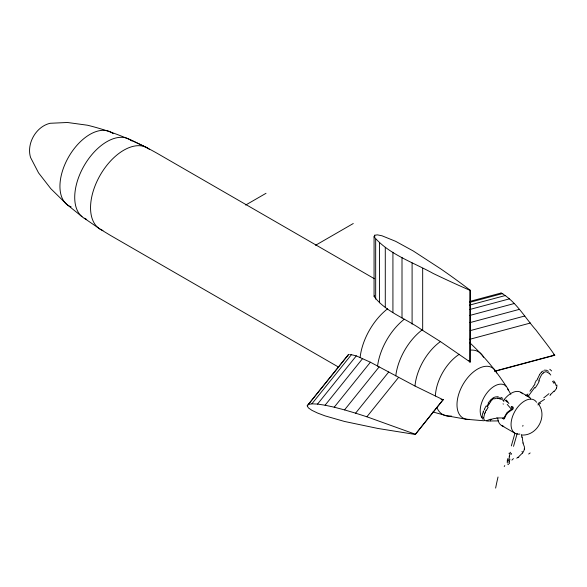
<?xml version="1.0" encoding="UTF-8"?>
<svg xmlns="http://www.w3.org/2000/svg" width="587" height="587" viewBox="0 0 587 587"><rect width="100%" height="100%" fill="white"/><g stroke="black" fill="none" stroke-linecap="round" stroke-linejoin="round"><path stroke-width="0.88" d="M349.338 354.453L348.605 354.431L347.592 355.634L307.206 405.837L308.388 407.877L311.873 410.313L317.523 413.028L325.081 415.882L344.54 421.466L377.933 428.466L415.273 434.461L443.163 399.784L414.928 386.004L370.397 362.216L356.309 355.876L350.446 354.475M482.125 416.983L482.206 415.97M483.666 417.863L484.723 413.307M524.294 449.099L524.44 447.705A7.147 4.058 -60.5 0 0 524.367 446.758L523.017 443.258M507.241 460.927L507.733 458.66M509.362 461.397L509.89 459.085M482.323 415.266L482.808 413.468M517.206 433.382L516.934 434.365M514.667 434.219L511.328 445.915M516.758 435.018L513.522 446.355M509.068 453.7L509.274 452.966M511.152 454.477L511.46 453.384M496.382 417.922L503.895 417.981L506.999 412.58L512.202 408.625L512.238 407.422L511.35 407.077M482.925 413.109L483.321 412.023M374.242 296.626L374.425 295.408M374.066 296.332L374.066 236.796L374.704 235.226L377.426 234.859L381.983 235.783L395.66 241.33L413.263 250.987L440.947 269.007A1020.228 589.025 0 0 1 462.226 284.233L470.128 290.183L470.128 362.01L440.47 341.612L422.075 330.033C406.637 318.778 386.099 312.269 374.264 296.67M485.141 412.235L486.095 410.122M537.575 378.776L539.724 374.389M537.413 379.151L537.002 380.082M538.873 380.207L541.375 375.13A7.147 4.204 -60.5 0 1 542.08 374.154L543.136 373.031M484.238 409.88L484.568 409.176M500.696 293.742L501.107 293.016C515.951 301.27 524.881 317.574 535.997 330.077C542.256 338.428 548.977 346.668 554.73 355.282L494.753 371.366M535.036 383.891L534.155 385.27M529.936 391.221L530.875 389.9M532.526 387.603L532.996 386.943A48.904 30.81 -61.8 0 0 533.899 385.578M527.977 393.987L526.392 395.66L526.803 396.012M488.142 403.078L490.372 400.297M531.11 389.57L532.057 388.264M534.64 387.545L528.337 396.144L529.511 397.67M522.452 453.025L519.069 456.378M307.206 405.837L348.605 354.431M308.388 404.421L311.873 403.827L351.554 354.497M311.873 403.827L317.523 404.091L356.309 355.876M317.523 404.091L325.081 405.221L362.671 358.488M325.081 405.221L334.223 407.195L370.397 362.216M334.223 407.195L344.54 409.902L379.143 366.89M344.54 409.902L355.59 413.167L388.726 371.975M355.59 413.167L366.882 416.785L398.602 377.36M415.273 434.461L443.163 399.542M554.209 391.485L555.823 389.43A7.756 6.031 -83.9 0 0 556.535 388.044M490.651 400.004L491.077 399.571M541.471 372.231L540.671 373.075A6.853 4.021 -60.5 0 0 539.945 374.044M491.216 399.431L493.278 397.773A5.437 3.177 -30.7 0 1 497.556 396.9M550.797 394.713L549.975 395.396M518.284 457.016L516.751 458.212M544.553 399.351L538.008 403.489M537.861 404.898L540.693 403.115M469.894 362.15L470.128 290.183M245.645 205.061L266.021 193.299M315.535 245.307L353.271 223.522M470.114 362.018L468.903 360.601M512.062 409.697L507.85 412.727L505.95 415.207L504.629 418.149L503.932 417.973M490.527 419.213L486.52 420.703A7.147 4.124 -59 0 1 485.735 420.725L484.825 420.446A5.753 3.317 -58.9 0 1 483.732 417.834M469.468 301.498L501.107 293.016M469.512 302.408L502.861 293.471M469.673 305.086L505.693 295.43M469.754 309.496L509.487 298.842M469.916 315.41L514.065 303.574M469.982 322.601L519.246 309.393M470.26 330.613L524.785 315.989M469.695 339.308L530.457 323.011M494.746 371.123L554.73 355.04M544.362 370.14L546.548 370.258L548.456 371.322M522.107 435.04C537.12 435.803 547.722 416.212 538.536 404.194M490.358 420.967L498.326 420.923M484.048 420.776L466.357 419.272L446.898 415.809L432.935 411.979M443.163 399.784L441.079 399.387M508.547 464.618L507.85 464.434M497.93 396.856L498.767 397.091M498.737 398.492L500.542 399.16M366.882 416.785L415.273 434.211M469.894 290.316L459.599 285.752A1020.228 589.025 0 0 1 433.221 273.469C413.49 262.47 388.91 254.376 374.066 236.796M525.908 395.234L528.41 396.746M526.341 395.616L525.923 395.278M374.403 278.737L157.426 153.471C135.487 140.983 112.022 131.202 87.478 125.229L67.483 122.492L50.203 123.277C36.064 126.447 26.29 143.698 30.568 157.492L38.559 172.886L50.827 188.691L66.749 204.335L82.019 216.654M129.492 139.376L147.161 147.821M530.597 398.25L527.089 395.396L527.471 395.726M520.838 392.292L526.407 395.513M500.902 397.304L502.78 398.382M501.636 425.553L514.858 433.177M338.428 367.029L110.415 235.387L100.392 229.319L84.234 218.239M526.715 395.124L527.155 395.433L526.649 395.117M503.323 400.906L503.903 401.361M554.73 355.282L553.805 354.475M504.446 399.593L507.403 402.212M549.08 373.251L546.226 371.74A5.753 3.383 -60.5 0 0 543.158 373.097M527.684 395.909L528.505 396.739M549.652 373.809L550.767 375.027M507.227 404.406L511.908 409.77M469.666 342.632C483.673 355.737 496.03 370.492 506.42 386.642M530.281 398.441L530.736 398.947M507.748 388.851L510.844 394.31M347.798 356.133L347.592 355.634M521.726 437.403L521.586 434.527M422.677 268.303L422.677 330.437M412.096 262.91L412.096 324.149M402.007 257.488L402.007 317.985M392.923 252.219L392.923 312.438M385.285 247.325L385.285 307.287M379.459 242.989L379.459 302.811M375.673 239.423L375.673 299.091M374.704 235.226L374.704 237.053M519.884 434.079A19.202 11.087 -60 0 1 514.366 412.309A19.202 11.087 -60 0 1 536.547 402.264M503.807 400.092A19.202 11.087 -60 0 1 522.606 393.782M503.807 426.331A19.202 11.087 -60 0 1 497.717 418.142M522.738 426.257A91.733 0.807 -73.8 0 1 523.002 425.355M509.178 456.759A41.435 6.545 -70.4 0 1 510.463 452.247M507.425 463.048A5.437 1.196 -68.2 0 1 507.498 460.612M523.01 442.231A24.375 12.892 -63.4 0 1 522.364 436.97M523.171 443.119A38.302 22.174 -55.5 0 1 522.914 442.517M524.382 449.077A5.753 3.258 -60.6 0 1 522.489 453.076M518.871 457.016A30.032 8.746 -50.8 0 1 518.064 457.655M528.674 454.015A51.326 4.241 -34 0 1 530.156 452.944M504.233 466.526A39.967 4.982 -32.1 0 1 504.776 465.586M522.32 451.396A26.063 0.514 -40.7 0 1 521.887 451.763M513.427 458.594A12.1 1.365 -47.4 0 1 511.879 460.083M509.509 463.62A4.498 1.093 -63.6 0 1 509.01 462.783M509.12 462.637A7.756 1.754 -67.9 0 1 509.296 461.485M508.357 461.074A42.946 8.321 -69.4 0 1 509.677 456.011M495.626 488.091A94.404 11.102 -71.3 0 1 498.018 476.996M541.441 372.136A5.731 3.471 -62.7 0 1 543.503 370.933M536.327 380.31A19.4 10.808 -61.8 0 1 534.816 383.26M539.057 381.594A24.375 15.467 -61.8 0 1 535.065 388.058M539.277 380.295A38.302 20.303 -61.9 0 1 538.859 381.242M549.146 373.053A30.032 16.81 -84.4 0 1 549.726 373.589M549.784 369.274A51.326 16.619 70 0 1 551.611 370.94M552.55 381.264A39.967 11.652 67.5 0 1 553.996 383.406M553.702 380.86A26.063 11.285 76.2 0 1 554.759 382.614M554.686 382.225A12.1 6.45 82.7 0 1 556.094 385.586M556.85 384.94A4.498 3.273 -84.2 0 1 556.476 388.007M553.959 391.118A42.946 34.259 -86.3 0 1 550.599 394.332M548.933 393.672A94.404 78.034 87.1 0 1 543.767 397.81M503.037 403.841A91.733 47.481 -14.4 0 1 503.433 404.12M499.405 397.817A41.435 23.26 -26 0 1 500.814 398.522M486.755 406.321A40.877 37.825 -11.2 0 1 488.692 403.423M484.635 408.772A52.104 49.741 14.6 0 1 486.102 405.991M483.123 411.993A32.021 25.623 -40.5 0 1 483.563 410.907M482.756 419.125A5.731 3.375 -56.5 0 1 482.052 417.027M491.304 419.353A24.375 13.743 -54.8 0 1 496.22 418.326M490.512 419.536A38.302 23.729 -62.5 0 1 491.238 419.221M484.943 413.336A30.04 23.304 -42.5 0 1 485.368 412.272M486.447 410.284A51.326 48.376 -0.7 0 1 488.142 407.268M487.342 406.85A39.967 37.906 8.2 0 1 489.191 403.827M489.11 403.827A26.063 23.487 -17.6 0 1 490.688 401.743M490.483 401.735A12.107 10.155 -27 0 1 494.085 398.287M494.614 398.933A4.498 2.884 -33.5 0 1 497.578 398.235M497.549 398.294A7.756 4.557 -31.2 0 1 498.759 398.47M500.938 398.83A42.946 24.522 -28.7 0 1 503.58 400.723M506.317 400.048A94.404 51.95 -23.1 0 1 508.914 403.592M511.145 406.872A1.754 1.46 -53.2 0 1 513.221 407.503A1.754 1.46 -53.2 0 1 512.128 409.785M503.756 418.597A1.115 0.558 64.9 0 1 502.795 418.201A1.695 0.976 76.2 0 0 504.453 418.348M360.117 357.439A47.239 27.273 -60 0 1 387.64 308.762M377.558 366.068A46.6 26.907 -60 0 1 404.296 319.218M395.777 375.893A44.619 25.762 -60 0 1 422.068 329.975M435.378 395.99A36.012 20.794 -60 0 1 459.276 354.262M414.987 385.975A41.141 23.751 -60 0 1 440.463 341.546M451.359 416.007A35.998 20.78 -60 0 1 437.066 407.994M469.417 419.345A29.093 16.796 -60 0 1 463.216 384.089A29.093 16.796 -60 0 1 496.668 372.987M470.649 350.109A36.012 20.794 -60 0 1 483.556 357.256M481.81 417.577A20.237 11.681 -60 0 1 489.176 390.34A20.237 11.681 -60 0 1 508.247 390.084M490.593 420.762A20.237 11.681 -60 0 1 486.718 420.967M71.13 206.866A42.411 24.485 -60 0 1 68.628 156.949A42.411 24.485 -60 0 1 113.13 133.697M86.707 219.369A45.463 26.246 -60 0 1 84.036 165.857A45.463 26.246 -60 0 1 131.737 140.924M102.945 230.486A46.982 27.127 -60 0 1 100.179 175.183A46.982 27.127 -60 0 1 149.48 149.421"/></g></svg>
